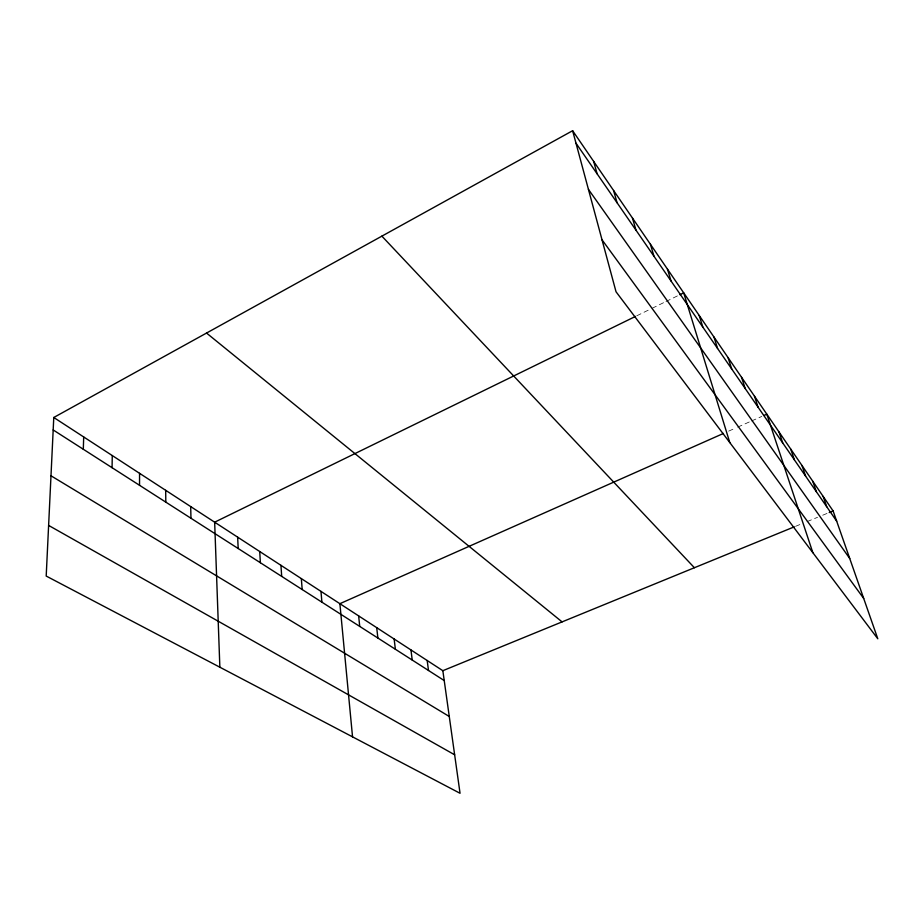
<?xml version="1.0" encoding="UTF-8"?>
<svg xmlns="http://www.w3.org/2000/svg" width="924" height="924" viewBox="0 0 924 924"><rect width="100%" height="100%" fill="white"/><g stroke="black" fill="none" stroke-linecap="round" stroke-linejoin="round"><path stroke-width="0.69" stroke-dasharray="4.62 3.46" d="M636.763 315.8L650.854 308.905M652.113 308.293L664.749 302.113M666.008 301.501L677.384 295.934M728.643 431.138L735.123 428.262M737.664 427.142L750.346 421.506M751.616 420.951L761.757 416.447M795.541 526.333L801.94 523.712M807.102 521.598L817.509 517.336M822.707 515.211L827.916 513.086"/><path stroke-width="1.39" d="M139.536 485.296L139.559 473.319M112.07 467.694L112.266 455.544M83.31 449.26L83.691 436.96M53.777 417.486L46.2 576.056L460.048 793.289L442.839 670.697L53.777 417.486L572.626 130.711L833.113 510.949L877.8 638.784L616.031 291.776L572.626 130.711M635.481 316.424L214.657 522.187L219.854 667.209M679.914 294.698L683.702 292.85L729.798 442.596M723.446 433.448L339.882 603.684L352.541 736.855M764.287 415.315L766.828 414.195L812.843 552.679M442.839 670.697L794.259 526.853M829.209 512.543L833.113 510.949M48.614 525.409L454.643 754.793M50.993 475.791L449.272 716.493M53.176 429.949L444.225 680.561M206.537 333.056L562.081 621.887M381.878 236.14L694.398 567.729M602.021 239.801L863.709 598.463M588.438 189.374L849.734 558.5M575.999 143.208L836.682 521.171M823.145 496.396L826.737 506.745M812.774 481.265L816.377 491.73M801.986 465.511L805.613 476.114M790.748 449.122L794.386 459.84M779.048 432.028L782.686 442.885M754.458 396.13L758.107 407.253M741.545 377.281L745.194 388.53M728.054 357.588L731.704 368.965M713.94 336.994L717.59 348.51M699.179 315.442L702.817 327.073M667.463 269.15L671.067 281.035M650.404 244.248L653.973 256.271M632.466 218.064L636.001 230.215M613.582 190.494L617.07 202.76M593.658 161.423L597.1 173.793M427.177 660.498L428.505 670.489M410.949 649.942L412.231 660.059M394.144 639.004L395.368 649.249M376.715 627.662L377.87 638.034M358.639 615.892L359.725 626.414M320.974 591.383L321.899 602.171M301.339 578.609L302.183 589.535M280.942 565.326L281.693 576.391M259.725 551.524L260.372 562.739M237.653 537.156L238.184 548.521M190.69 506.583L190.968 518.26M165.673 490.309L165.812 502.136"/></g></svg>
